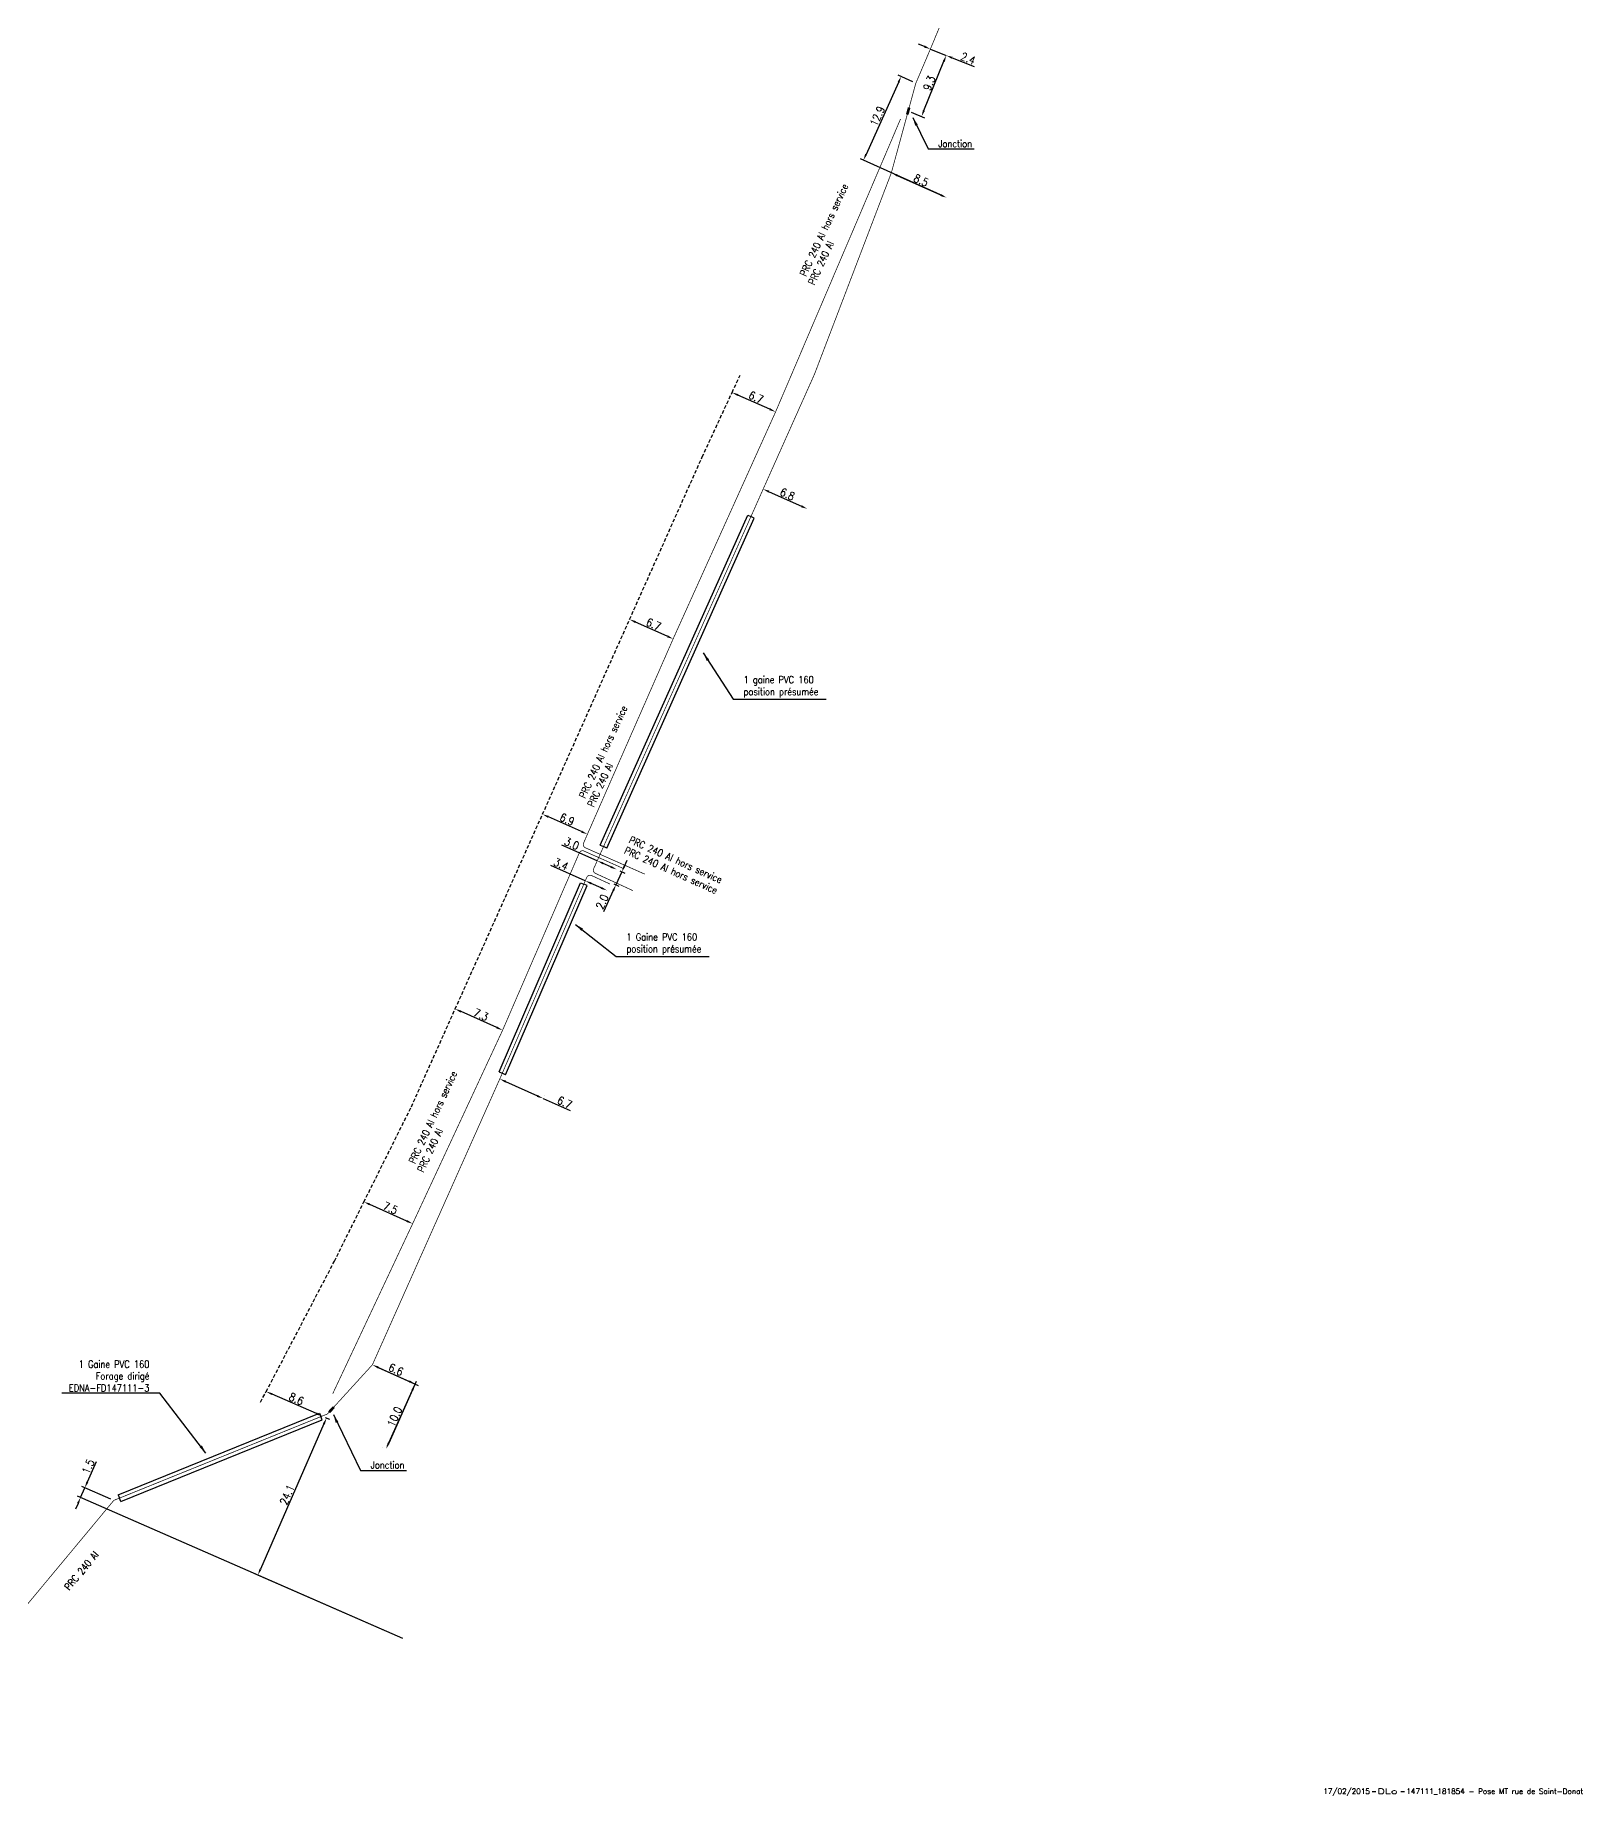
# Model space of a CAD drawing. Header units: millimetres. Extents: x 170000 to 170982, y 110182 to 111000.
# Drawn here: x 170760.1 to 170977.7, y 110488 to 110735.5 of the extents above; entities that cross this region are included whole.
import ezdxf
from ezdxf.enums import TextEntityAlignment as Align

# ---------------------------------------------------------------- set-up
doc = ezdxf.new("R2010")
doc.units = ezdxf.units.MM
doc.header["$PDMODE"] = 34
doc.linetypes.add('DASHED', pattern=[0.75, 0.5, -0.25])
doc.layers.get('0').update_dxf_attribs({"linetype": 'CONTINUOUS'})
doc.layers.get('Defpoints').update_dxf_attribs({"linetype": 'CONTINUOUS'})
for name, color, linetype in [('M_120', 5, 'M_ST_13'), ('M_300', 7, 'CONTINUOUS'), ('M_400', 7, 'CONTINUOUS'), ('M_908', 252, 'CONTINUOUS')]:
    doc.layers.add(name, color=color, linetype=linetype)
doc.layers.add('M_910', color=7, linetype='CONTINUOUS', plot=False)
doc.styles.get("Standard").update_dxf_attribs({"font": 'romans.shx', "width": 0.85})
doc.linetypes.add('M_ST_13', pattern='A,5,-0.3,["oo",Standard,S=1.5,R=0,X=0,Y=-0.5],-3', length=8.3)
doc.linetypes.add('MT_HS', pattern='A,2,-1,["E",Standard,S=0.85,R=0,X=-0.27,Y=-0.4],-1', length=4)
doc.dimstyles.get("Standard").update_dxf_attribs({"dimtxt": 1.5, "dimasz": 1.2, "dimexe": 0.625, "dimexo": 0.625, "dimgap": 0.25, "dimtad": 1, "dimdec": 1, "dimzin": 0, "dimdsep": 46, "dimtxsty": 'Standard', "dimcen": -0.5, "dimadec": 0, "dimazin": 0, "dimtfac": 1, "dimtdec": 1, "dimtmove": 0, "dimatfit": 3, "dimfxl": 0, "dimtolj": 1, "dimtzin": 0, "dimarcsym": 0})

# ---------------------------------------------------------------- blocks, each defined once
blk = doc.blocks.new('*D73')
at = {"layer": 'Defpoints', "color": 0, "linetype": 'Continuous', "transparency": 16777216}
for p in [(170792.57, 110544.86), (170792.57, 110544.86), (170800.45, 110541.41)]:
    blk.add_point(p, dxfattribs=at)
at = {"layer": 'M_120', "color": 0, "linetype": 'Continuous', "lineweight": -2, "transparency": 16777216}
for p, q in [((170792.38, 110544.43), (170792.38, 110544.43)), ((170799.62, 110541.77), (170793.39, 110544.5)), ((170800.26, 110540.98), (170800.26, 110540.98))]:
    blk.add_line(p, q, dxfattribs=at)
at = {"layer": 'M_120', "color": 0, "linetype": 'Continuous', "transparency": 16777216}
for points in [[(170793.45, 110544.63), (170793.33, 110544.36), (170792.57, 110544.86)], [(170799.68, 110541.91), (170799.56, 110541.63), (170800.45, 110541.41)]]:
    blk.add_solid(points, dxfattribs=at)
at = {"layer": 'M_120', "color": 0, "linetype": 'Continuous', "transparency": 16777216, "insert": (170796.81, 110543.82), "char_height": 1.125, "attachment_point": 5, "rotation": 336.3873}
blk.add_mtext('\\A1;8.6', dxfattribs=at)
blk = doc.blocks.new('*D74')
at = {"layer": 'Defpoints', "color": 0, "linetype": 'Continuous', "transparency": 16777216}
for p in [(170806.31, 110571.52), (170806.31, 110571.52), (170813.16, 110568.46)]:
    blk.add_point(p, dxfattribs=at)
at = {"layer": 'M_908', "color": 0, "linetype": 'Continuous', "lineweight": -2, "transparency": 16777216}
blk.add_line((170812.34, 110568.83), (170807.13, 110571.15), dxfattribs=at)
at = {"layer": 'M_908', "color": 0, "linetype": 'Continuous', "transparency": 16777216}
for points in [[(170807.2, 110571.29), (170807.07, 110571.02), (170806.31, 110571.52)], [(170812.4, 110568.96), (170812.28, 110568.69), (170813.16, 110568.46)]]:
    blk.add_solid(points, dxfattribs=at)
at = {"layer": 'M_908', "color": 0, "linetype": 'Continuous', "transparency": 16777216, "insert": (170810.04, 110570.67), "char_height": 1.125, "attachment_point": 5, "rotation": 335.9153}
blk.add_mtext('\\A1;7.5', dxfattribs=at)
blk = doc.blocks.new('*D75')
at = {"layer": 'Defpoints', "color": 0, "linetype": 'Continuous', "transparency": 16777216}
for p in [(170819.14, 110598.64), (170819.14, 110598.64), (170825.81, 110595.66)]:
    blk.add_point(p, dxfattribs=at)
at = {"layer": 'M_908', "color": 0, "linetype": 'Continuous', "lineweight": -2, "transparency": 16777216}
blk.add_line((170824.99, 110596.03), (170819.97, 110598.27), dxfattribs=at)
at = {"layer": 'M_908', "color": 0, "linetype": 'Continuous', "transparency": 16777216}
for points in [[(170820.03, 110598.41), (170819.9, 110598.13), (170819.14, 110598.64)], [(170825.05, 110596.16), (170824.93, 110595.89), (170825.81, 110595.66)]]:
    blk.add_solid(points, dxfattribs=at)
at = {"layer": 'M_908', "color": 0, "linetype": 'Continuous', "transparency": 16777216, "insert": (170822.78, 110597.83), "char_height": 1.125, "attachment_point": 5, "rotation": 335.9153}
blk.add_mtext('\\A1;7.3', dxfattribs=at)
blk = doc.blocks.new('*D76')
at = {"layer": 'Defpoints', "color": 0, "linetype": 'Continuous', "transparency": 16777216}
for p in [(170831.42, 110626.01), (170831.42, 110626.01), (170837.73, 110623.2)]:
    blk.add_point(p, dxfattribs=at)
at = {"layer": 'M_908', "color": 0, "linetype": 'Continuous', "lineweight": -2, "transparency": 16777216}
blk.add_line((170836.91, 110623.57), (170832.25, 110625.64), dxfattribs=at)
at = {"layer": 'M_908', "color": 0, "linetype": 'Continuous', "transparency": 16777216}
for points in [[(170832.31, 110625.78), (170832.18, 110625.5), (170831.42, 110626.01)], [(170836.97, 110623.71), (170836.84, 110623.43), (170837.73, 110623.2)]]:
    blk.add_solid(points, dxfattribs=at)
at = {"layer": 'M_908', "color": 0, "linetype": 'Continuous', "transparency": 16777216, "insert": (170834.88, 110625.29), "char_height": 1.125, "attachment_point": 5, "rotation": 336.0375}
blk.add_mtext('\\A1;6.9', dxfattribs=at)
blk = doc.blocks.new('*D77')
at = {"layer": 'Defpoints', "color": 0, "linetype": 'Continuous', "transparency": 16777216}
for p in [(170843.66, 110653.4), (170843.66, 110653.4), (170849.78, 110650.66)]:
    blk.add_point(p, dxfattribs=at)
at = {"layer": 'M_908', "color": 0, "linetype": 'Continuous', "lineweight": -2, "transparency": 16777216}
blk.add_line((170848.96, 110651.03), (170844.49, 110653.03), dxfattribs=at)
at = {"layer": 'M_908', "color": 0, "linetype": 'Continuous', "transparency": 16777216}
for points in [[(170844.55, 110653.17), (170844.42, 110652.89), (170843.66, 110653.4)], [(170849.02, 110651.17), (170848.9, 110650.89), (170849.78, 110650.66)]]:
    blk.add_solid(points, dxfattribs=at)
at = {"layer": 'M_908', "color": 0, "linetype": 'Continuous', "transparency": 16777216, "insert": (170847.03, 110652.71), "char_height": 1.125, "attachment_point": 5, "rotation": 335.9232}
blk.add_mtext('\\A1;6.7', dxfattribs=at)
blk = doc.blocks.new('*D78')
at = {"layer": 'Defpoints', "color": 0, "linetype": 'Continuous', "transparency": 16777216}
for p in [(170858.07, 110685.3), (170858.07, 110685.3), (170864.19, 110682.58)]:
    blk.add_point(p, dxfattribs=at)
at = {"layer": 'M_908', "color": 0, "linetype": 'Continuous', "lineweight": -2, "transparency": 16777216}
blk.add_line((170863.37, 110682.94), (170858.9, 110684.93), dxfattribs=at)
at = {"layer": 'M_908', "color": 0, "linetype": 'Continuous', "transparency": 16777216}
for points in [[(170858.96, 110685.07), (170858.83, 110684.8), (170858.07, 110685.3)], [(170863.43, 110683.08), (170863.31, 110682.81), (170864.19, 110682.58)]]:
    blk.add_solid(points, dxfattribs=at)
at = {"layer": 'M_908', "color": 0, "linetype": 'Continuous', "transparency": 16777216, "insert": (170861.44, 110684.62), "char_height": 1.125, "attachment_point": 5, "rotation": 336.0139}
blk.add_mtext('\\A1;6.7', dxfattribs=at)
blk = doc.blocks.new('*D79')
at = {"layer": 'Defpoints', "color": 0, "linetype": 'Continuous', "transparency": 16777216}
for p in [(170766.47, 110529.96), (170771.14, 110529.56), (170812.19, 110509.98)]:
    blk.add_point(p, dxfattribs=at)
at = {"layer": 'M_120', "color": 0, "linetype": 'Continuous', "lineweight": -2, "transparency": 16777216}
for p, q in [((170767.43, 110532.16), (170768.69, 110535.04)), ((170811.76, 110510.16), (170766.04, 110530.15)), ((170766.47, 110529.96), (170767.07, 110531.34)), ((170770.71, 110529.75), (170766.64, 110531.53)), ((170766.11, 110529.14), (170765.75, 110528.31))]:
    blk.add_line(p, q, dxfattribs=at)
at = {"layer": 'M_120', "color": 0, "linetype": 'Continuous', "transparency": 16777216}
for points in [[(170767.29, 110532.22), (170767.57, 110532.1), (170767.07, 110531.34)], [(170765.97, 110529.2), (170766.24, 110529.08), (170766.47, 110529.96)]]:
    blk.add_solid(points, dxfattribs=at)
at = {"layer": 'M_120', "color": 0, "linetype": 'Continuous', "transparency": 16777216, "insert": (170767.55, 110534.31), "char_height": 1.125, "attachment_point": 5, "rotation": 66.3873}
blk.add_mtext('\\A1;1.5', dxfattribs=at)
blk = doc.blocks.new('GIS_MODF')
at = {"color": 0, "linetype": 'Continuous', "flags": 128}
for points in [[(-2.26, -0.01), (-1.76, -0.01)], [(1.76, -0.01), (2.26, -0.01)]]:
    blk.add_lwpolyline(points, dxfattribs=at)
at = {"color": 0, "linetype": 'Continuous'}
blk.add_attdef('DATE', text='', height=0.75, dxfattribs=at).set_placement((-2.58, -0.39), align=Align.RIGHT)
at = {"color": 0, "linetype": 'Continuous', "width": 3.590909}
blk.add_attdef('USER', text='', height=0.75, dxfattribs=at).set_placement((-1.52, -0.39), (1.31, -0.39), align=Align.FIT)
at = {"color": 0, "linetype": 'Continuous'}
blk.add_attdef('DESC', (2.53, -0.39), '', height=0.75, dxfattribs=at)
blk = doc.blocks.new('*D84')
at = {"layer": 'Defpoints', "color": 0, "linetype": 'Continuous', "transparency": 16777216}
for p in [(170800.45, 110541.41), (170791.4, 110519.06), (170812.19, 110509.98)]:
    blk.add_point(p, dxfattribs=at)
at = {"layer": 'M_120', "color": 0, "linetype": 'Continuous', "lineweight": -2, "transparency": 16777216}
for p, q in [((170800.69, 110540.32), (170791.76, 110519.89)), ((170800.88, 110541.22), (170801.48, 110540.96)), ((170811.76, 110510.16), (170790.97, 110519.25))]:
    blk.add_line(p, q, dxfattribs=at)
at = {"layer": 'M_120', "color": 0, "linetype": 'Continuous', "transparency": 16777216}
for points in [[(170800.55, 110540.38), (170800.83, 110540.26), (170801.05, 110541.15)], [(170791.62, 110519.95), (170791.9, 110519.83), (170791.4, 110519.06)]]:
    blk.add_solid(points, dxfattribs=at)
at = {"layer": 'M_120', "color": 0, "linetype": 'Continuous', "transparency": 16777216, "insert": (170795.51, 110530.34), "char_height": 1.125, "attachment_point": 5, "rotation": 66.3873}
blk.add_mtext('\\A1;24.1', dxfattribs=at)
blk = doc.blocks.new('*D89')
at = {"layer": 'Defpoints', "color": 0, "linetype": 'Continuous', "transparency": 16777216}
for p in [(170885.95, 110733.58), (170888.18, 110732.68), (170888.18, 110732.68)]:
    blk.add_point(p, dxfattribs=at)
at = {"layer": 'M_120', "color": 0, "linetype": 'Continuous', "lineweight": -2, "transparency": 16777216}
for p, q in [((170885.12, 110733.92), (170884.28, 110734.26)), ((170885.95, 110733.58), (170888.18, 110732.68)), ((170889.01, 110732.34), (170892.09, 110731.1))]:
    blk.add_line(p, q, dxfattribs=at)
at = {"layer": 'M_120', "color": 0, "linetype": 'Continuous', "transparency": 16777216}
for points in [[(170885.17, 110734.06), (170885.06, 110733.78), (170885.95, 110733.58)], [(170889.07, 110732.48), (170888.95, 110732.2), (170888.18, 110732.68)]]:
    blk.add_solid(points, dxfattribs=at)
at = {"layer": 'M_120', "color": 0, "linetype": 'Continuous', "transparency": 16777216, "insert": (170891.25, 110732.25), "char_height": 1.125, "attachment_point": 5, "rotation": 337.9645}
blk.add_mtext('\\A1;2.4', dxfattribs=at)
blk = doc.blocks.new('*D104')
at = {"layer": 'Defpoints', "color": 0, "linetype": 'Continuous', "transparency": 16777216}
for p in [(170825.41, 110588.8), (170831.52, 110586.05), (170831.52, 110586.05)]:
    blk.add_point(p, dxfattribs=at)
at = {"layer": 'M_120', "color": 0, "linetype": 'Continuous', "lineweight": -2, "transparency": 16777216}
for p, q in [((170825.6, 110589.23), (170825.6, 110589.23)), ((170826.23, 110588.43), (170830.7, 110586.42)), ((170831.71, 110586.48), (170831.71, 110586.48)), ((170831.52, 110586.05), (170835.29, 110584.35))]:
    blk.add_line(p, q, dxfattribs=at)
at = {"layer": 'M_120', "color": 0, "linetype": 'Continuous', "transparency": 16777216}
for points in [[(170826.29, 110588.57), (170826.17, 110588.29), (170825.41, 110588.8)], [(170830.76, 110586.55), (170830.64, 110586.28), (170831.52, 110586.05)]]:
    blk.add_solid(points, dxfattribs=at)
at = {"layer": 'M_120', "color": 0, "linetype": 'Continuous', "transparency": 16777216, "insert": (170834.53, 110585.51), "char_height": 1.125, "attachment_point": 5, "rotation": 335.7448}
blk.add_mtext('\\A1;6.7', dxfattribs=at)
blk = doc.blocks.new('*D105')
at = {"layer": 'Defpoints', "color": 0, "linetype": 'Continuous', "transparency": 16777216}
for p in [(170807.5, 110548.62), (170813.52, 110545.91), (170809.42, 110536.79)]:
    blk.add_point(p, dxfattribs=at)
at = {"layer": 'M_120', "color": 0, "linetype": 'Continuous', "lineweight": -2, "transparency": 16777216}
for p, q in [((170807.69, 110549.05), (170807.69, 110549.05)), ((170808.32, 110548.25), (170812.7, 110546.28)), ((170809.61, 110537.22), (170813.71, 110546.34))]:
    blk.add_line(p, q, dxfattribs=at)
at = {"layer": 'M_120', "color": 0, "linetype": 'Continuous', "transparency": 16777216}
for points in [[(170808.38, 110548.39), (170808.26, 110548.11), (170807.5, 110548.62)], [(170812.76, 110546.42), (170812.63, 110546.15), (170813.52, 110545.91)]]:
    blk.add_solid(points, dxfattribs=at)
at = {"layer": 'M_120', "color": 0, "linetype": 'Continuous', "transparency": 16777216, "insert": (170810.81, 110547.95), "char_height": 1.125, "attachment_point": 5, "rotation": 335.8062}
blk.add_mtext('\\A1;6.6', dxfattribs=at)
blk = doc.blocks.new('*D106')
at = {"layer": 'Defpoints', "color": 0, "linetype": 'Continuous', "transparency": 16777216}
for p in [(170807.5, 110548.62), (170809.42, 110536.79), (170809.42, 110536.79)]:
    blk.add_point(p, dxfattribs=at)
at = {"layer": 'M_120', "color": 0, "linetype": 'Continuous', "lineweight": -2, "transparency": 16777216}
for p, q in [((170807.92, 110548.43), (170813.94, 110545.72)), ((170813.15, 110545.09), (170809.79, 110537.61)), ((170808.99, 110536.99), (170808.99, 110536.99))]:
    blk.add_line(p, q, dxfattribs=at)
at = {"layer": 'M_120', "color": 0, "linetype": 'Continuous', "transparency": 16777216}
for points in [[(170813.01, 110545.16), (170813.28, 110545.03), (170813.52, 110545.91)], [(170809.65, 110537.68), (170809.92, 110537.55), (170809.42, 110536.79)]]:
    blk.add_solid(points, dxfattribs=at)
at = {"layer": 'M_120', "color": 0, "linetype": 'Continuous', "transparency": 16777216, "insert": (170810.63, 110541.33), "char_height": 1.125, "attachment_point": 5, "rotation": 65.8062}
blk.add_mtext('\\A1;10.0', dxfattribs=at)
blk = doc.blocks.new('*D107')
at = {"layer": 'Defpoints', "color": 0, "linetype": 'Continuous', "transparency": 16777216}
for p in [(170837.43, 110616.66), (170840.49, 110615.3), (170840.49, 110615.3)]:
    blk.add_point(p, dxfattribs=at)
at = {"layer": 'M_120', "color": 0, "linetype": 'Continuous', "lineweight": -2, "transparency": 16777216}
for p, q in [((170837.43, 110616.66), (170832.6, 110618.8)), ((170839.67, 110615.66), (170838.25, 110616.29))]:
    blk.add_line(p, q, dxfattribs=at)
at = {"layer": 'M_120', "color": 0, "linetype": 'Continuous', "transparency": 16777216}
for points in [[(170838.31, 110616.43), (170838.19, 110616.15), (170837.43, 110616.66)], [(170839.73, 110615.8), (170839.61, 110615.52), (170840.49, 110615.3)]]:
    blk.add_solid(points, dxfattribs=at)
at = {"layer": 'M_120', "color": 0, "linetype": 'Continuous', "transparency": 16777216, "insert": (170834.01, 110618.99), "char_height": 1.125, "attachment_point": 5, "rotation": 336.0511}
blk.add_mtext('\\A1;3.4', dxfattribs=at)
blk = doc.blocks.new('*D108')
at = {"layer": 'Defpoints', "color": 0, "linetype": 'Continuous', "transparency": 16777216}
for p in [(170839.11, 110619.47), (170841.85, 110618.25), (170841.85, 110618.25)]:
    blk.add_point(p, dxfattribs=at)
at = {"layer": 'M_120', "color": 0, "linetype": 'Continuous', "lineweight": -2, "transparency": 16777216}
for p, q in [((170839.11, 110619.47), (170834.13, 110621.68)), ((170841.02, 110618.62), (170839.93, 110619.1))]:
    blk.add_line(p, q, dxfattribs=at)
at = {"layer": 'M_120', "color": 0, "linetype": 'Continuous', "transparency": 16777216}
for points in [[(170839.99, 110619.24), (170839.87, 110618.97), (170839.11, 110619.47)], [(170841.09, 110618.75), (170840.96, 110618.48), (170841.85, 110618.25)]]:
    blk.add_solid(points, dxfattribs=at)
at = {"layer": 'M_120', "color": 0, "linetype": 'Continuous', "transparency": 16777216, "insert": (170835.53, 110621.88), "char_height": 1.125, "attachment_point": 5, "rotation": 336.0511}
blk.add_mtext('\\A1;3.0', dxfattribs=at)
blk = doc.blocks.new('*D109')
at = {"layer": 'Defpoints', "color": 0, "linetype": 'Continuous', "transparency": 16777216}
for p in [(170862.44, 110671.72), (170868.65, 110668.94), (170868.65, 110668.94)]:
    blk.add_point(p, dxfattribs=at)
at = {"layer": 'M_120', "color": 0, "linetype": 'Continuous', "lineweight": -2, "transparency": 16777216}
blk.add_line((170863.26, 110671.35), (170867.83, 110669.31), dxfattribs=at)
at = {"layer": 'M_120', "color": 0, "linetype": 'Continuous', "transparency": 16777216}
for points in [[(170863.33, 110671.49), (170863.2, 110671.21), (170862.44, 110671.72)], [(170867.89, 110669.45), (170867.77, 110669.17), (170868.65, 110668.94)]]:
    blk.add_solid(points, dxfattribs=at)
at = {"layer": 'M_120', "color": 0, "linetype": 'Continuous', "transparency": 16777216, "insert": (170865.85, 110671.01), "char_height": 1.125, "attachment_point": 5, "rotation": 335.8926}
blk.add_mtext('\\A1;6.8', dxfattribs=at)
blk = doc.blocks.new('*D110')
at = {"layer": 'Defpoints', "color": 0, "linetype": 'Continuous', "transparency": 16777216}
for p in [(170880.46, 110716.18), (170888.21, 110712.69), (170888.21, 110712.69)]:
    blk.add_point(p, dxfattribs=at)
at = {"layer": 'M_120', "color": 0, "linetype": 'Continuous', "lineweight": -2, "transparency": 16777216}
blk.add_line((170881.28, 110715.81), (170887.39, 110713.06), dxfattribs=at)
at = {"layer": 'M_120', "color": 0, "linetype": 'Continuous', "transparency": 16777216}
for points in [[(170881.34, 110715.95), (170881.22, 110715.68), (170880.46, 110716.18)], [(170887.45, 110713.2), (170887.33, 110712.92), (170888.21, 110712.69)]]:
    blk.add_solid(points, dxfattribs=at)
at = {"layer": 'M_120', "color": 0, "linetype": 'Continuous', "transparency": 16777216, "insert": (170884.64, 110715.12), "char_height": 1.125, "attachment_point": 5, "rotation": 335.7588}
blk.add_mtext('\\A1;8.5', dxfattribs=at)
blk = doc.blocks.new('*D111')
at = {"layer": 'Defpoints', "color": 0, "linetype": 'Continuous', "transparency": 16777216}
for p in [(170883.9, 110728.78), (170876.54, 110717.95), (170888.21, 110712.69)]:
    blk.add_point(p, dxfattribs=at)
at = {"layer": 'M_120', "color": 0, "linetype": 'Continuous', "lineweight": -2, "transparency": 16777216}
for p, q in [((170883.48, 110728.97), (170881.41, 110729.9)), ((170881.47, 110728.89), (170876.91, 110718.77)), ((170887.78, 110712.88), (170876.11, 110718.14))]:
    blk.add_line(p, q, dxfattribs=at)
at = {"layer": 'M_120', "color": 0, "linetype": 'Continuous', "transparency": 16777216}
for points in [[(170881.33, 110728.95), (170881.6, 110728.83), (170881.83, 110729.71)], [(170876.77, 110718.83), (170877.04, 110718.71), (170876.54, 110717.95)]]:
    blk.add_solid(points, dxfattribs=at)
at = {"layer": 'M_120', "color": 0, "linetype": 'Continuous', "transparency": 16777216, "insert": (170878.5, 110724.14), "char_height": 1.125, "attachment_point": 5, "rotation": 65.7588}
blk.add_mtext('\\A1;12.9', dxfattribs=at)
blk = doc.blocks.new('*D112')
at = {"layer": 'Defpoints', "color": 0, "linetype": 'Continuous', "transparency": 16777216}
for p in [(170888.18, 110732.68), (170888.18, 110732.68), (170882.83, 110724.86)]:
    blk.add_point(p, dxfattribs=at)
at = {"layer": 'M_120', "color": 0, "linetype": 'Continuous', "lineweight": -2, "transparency": 16777216}
for p, q in [((170885.04, 110724.94), (170887.84, 110731.85)), ((170883.27, 110724.69), (170885.14, 110723.93))]:
    blk.add_line(p, q, dxfattribs=at)
at = {"layer": 'M_120', "color": 0, "linetype": 'Continuous', "transparency": 16777216}
for points in [[(170887.7, 110731.9), (170887.98, 110731.79), (170888.18, 110732.68)], [(170884.9, 110725), (170885.18, 110724.88), (170884.71, 110724.11)]]:
    blk.add_solid(points, dxfattribs=at)
at = {"layer": 'M_120', "color": 0, "linetype": 'Continuous', "transparency": 16777216, "insert": (170885.79, 110728.78), "char_height": 1.125, "attachment_point": 5, "rotation": 67.9619}
blk.add_mtext('\\A1;9.3', dxfattribs=at)
blk = doc.blocks.new('M_300_03')
at = {"color": 0, "linetype": 'Continuous'}
blk.add_solid([(-0.5, 0.1875), (-0.5, -0.1875), (0.5, 0.1875), (0.5, -0.1875)], dxfattribs=at)
at = {"color": 0, "linetype": 'Continuous', "width": 0.75, "flags": 3}
for tag, p in [('DEF_LEG', (0, -5)), ('DEF_COUP', (0, -7.5)), ('DEF_TYPE', (0, -10))]:
    blk.add_attdef(tag, text='', height=1.2, dxfattribs=at).set_placement(p, align=Align.MIDDLE)
blk = doc.blocks.new('*D113')
at = {"layer": 'Defpoints', "color": 0, "linetype": 'Continuous', "transparency": 16777216}
for p in [(170841.01, 110616.43), (170841.74, 110616.1), (170841.85, 110618.25)]:
    blk.add_point(p, dxfattribs=at)
at = {"layer": 'M_120', "color": 0, "linetype": 'Continuous', "lineweight": -2, "transparency": 16777216}
for p, q in [((170842.95, 110618.73), (170843.32, 110619.55)), ((170841.44, 110616.24), (170842.16, 110615.9)), ((170842.57, 110617.92), (170841.74, 110616.1)), ((170842.27, 110618.05), (170843, 110617.72)), ((170841.36, 110615.28), (170840, 110612.3))]:
    blk.add_line(p, q, dxfattribs=at)
at = {"layer": 'M_120', "color": 0, "linetype": 'Continuous', "transparency": 16777216}
for points in [[(170842.81, 110618.8), (170843.08, 110618.67), (170842.57, 110617.92)], [(170841.23, 110615.34), (170841.5, 110615.22), (170841.74, 110616.1)]]:
    blk.add_solid(points, dxfattribs=at)
at = {"layer": 'M_120', "color": 0, "linetype": 'Continuous', "transparency": 16777216, "insert": (170839.81, 110613.7), "char_height": 1.125, "attachment_point": 5, "rotation": 65.3443}
blk.add_mtext('\\A1;2.0', dxfattribs=at)

msp = doc.modelspace()

# ---------------------------------------------------------------- linework, layer by layer
at = {"layer": 'M_120', "const_width": 0.1}
msp.add_lwpolyline([(170896.76, 110759.56), (170885.95, 110733.58), (170885.95, 110733.58), (170883.92, 110728.81, 0.034102), (170883.89, 110728.75), (170882.83, 110724.86), (170880.46, 110716.18), (170869.65, 110687.86), (170862.44, 110671.72), (170860.72, 110667.86), (170839.99, 110621.46), (170839.11, 110619.47), (170838.61, 110618.36, 0.411209), (170838.86, 110617.7), (170840.03, 110617.16), (170841.1, 110616.67), (170844.14, 110615.27)], format="xyb", dxfattribs=at)
at = {"layer": 'M_120', "color": 7, "linetype": 'DASHED'}
msp.add_lwpolyline([(170791.75, 110543.38), (170792.57, 110544.86), (170802.16, 110563.19), (170806.31, 110571.52), (170812.98, 110584.9), (170819.14, 110598.64), (170831.42, 110626.01), (170843.66, 110653.4), (170853.87, 110676.24), (170858.07, 110685.3), (170859.2, 110687.73)], dxfattribs=at)
at = {"layer": 'M_120'}
msp.add_lwpolyline([(170748.43, 110502.25, 0.1, 0.1, 0), (170771.06, 110529.46, 0.1, 0.1, -0.12384), (170771.25, 110529.61, 0.1, 0.1, 0), (170771.94, 110529.88, 0.1, 0.1, 0), (170800.27, 110541.34, 0.1, 0.1, 0), (170801.09, 110541.67, 0.1, 0.1, 0.112217), (170801.27, 110541.8, 0.1, 0.1, 0), (170801.74, 110542.31, 0.1, 0.1, 0), (170807.44, 110548.56, 0.1, 0.1, 0.080195), (170807.53, 110548.69, 0.1, 0.1, 0), (170825.41, 110588.8, 0.1, 0.1, 0), (170825.76, 110589.6, 0.1, 0.1, 0), (170837.22, 110616.18, 0.1, 0.1, 0), (170837.43, 110616.66, 0.1, 0.1, 0), (170837.64, 110617.14, 0.1, 0.1, -0.420966), (170838.31, 110617.4, 0.1, 0.1, 0), (170839.82, 110616.7, 0.1, 0.1, 0), (170840.91, 110616.2, 0, 0, 0)], format="xyseb", dxfattribs=at)
at = {"layer": 'M_400', "color": 7, "linetype": 'CONTINUOUS'}
for p, q in [((170839.54, 110621.66), (170860.26, 110668.06)), ((170860.26, 110668.06), (170860.72, 110667.86)), ((170840.45, 110621.25), (170861.17, 110667.65)), ((170861.17, 110667.65), (170860.72, 110667.86)), ((170839.54, 110621.66), (170839.99, 110621.46)), ((170840.45, 110621.25), (170839.99, 110621.46)), ((170825.3, 110589.8), (170836.77, 110616.38)), ((170836.77, 110616.38), (170837.22, 110616.18)), ((170837.68, 110615.98), (170837.22, 110616.18)), ((170826.21, 110589.4), (170837.68, 110615.98)), ((170825.3, 110589.8), (170825.76, 110589.6)), ((170826.21, 110589.4), (170825.76, 110589.6)), ((170771.75, 110530.35), (170800.08, 110541.8)), ((170800.08, 110541.8), (170800.27, 110541.34)), ((170772.13, 110529.42), (170800.45, 110540.87)), ((170800.45, 110540.87), (170800.27, 110541.34)), ((170771.75, 110530.35), (170771.94, 110529.88)), ((170772.13, 110529.42), (170771.94, 110529.88))]:
    msp.add_line(p, q, dxfattribs=at)
at = {"layer": 'M_908', "linetype": 'MT_HS', "const_width": 0.1}
for points in [[(170881.76, 110723.76), (170864.19, 110682.58), (170849.78, 110650.66), (170837.73, 110623.2), (170837.19, 110621.96, 0.41141), (170837.44, 110621.3), (170845.8, 110617.59)], [(170801.92, 110544.55), (170813.16, 110568.46), (170825.81, 110595.66), (170836.59, 110620.58, -0.417023), (170837.25, 110620.84), (170842.81, 110618.37)]]:
    msp.add_lwpolyline(points, format="xyb", dxfattribs=at)

# ---------------------------------------------------------------- block references
at = {"layer": 'M_300'}
for p, rotation in [((170882.83, 110724.86), 74.71062608782407), ((170801.74, 110542.31), 47.02994463504722)]:
    msp.add_blockref('M_300_03', p, dxfattribs=dict(at, rotation=rotation))
at = {"layer": 'M_910'}
ref = msp.add_blockref('GIS_MODF', (170950.33, 110488.67), dxfattribs=at)
ref.add_attrib('DATE', '17/02/2015', dxfattribs={"layer": '0', "color": 0, "linetype": 'Continuous', "height": 0.75}).set_placement((170947.75, 110488.29), align=Align.RIGHT)
ref.add_attrib('USER', 'DLo', dxfattribs={"layer": '0', "color": 0, "linetype": 'Continuous', "height": 0.75, "width": 1.462963}).set_placement((170948.81, 110488.29), (170951.64, 110488.29), align=Align.FIT)
ref.add_attrib('DESC', '147111_181854 - Pose MT rue de Saint-Donat ', (170952.86, 110488.29), dxfattribs={"layer": '0', "color": 0, "linetype": 'Continuous', "height": 0.75})

# ---------------------------------------------------------------- texts
at = {"layer": 'M_120', "width": 0.85}
for rotation, p in [(65.0613, (170870.57, 110703.5)), (65.0613, (170839.54, 110630.13)), (65.0613, (170815.6, 110578.76)), (50.2062, (170766.59, 110519.67))]:
    msp.add_text('PRC 240 Al', height=1, rotation=rotation, dxfattribs=at).set_placement(p, align=Align.MIDDLE)
at = {"layer": 'M_300', "linetype": 'Continuous', "char_height": 1, "attachment_point": 4}
for insert in [(170887.07, 110720.29), (170807.27, 110534.52)]:
    msp.add_mtext('Jonction', dxfattribs=dict(at, insert=insert))
at = {"layer": 'M_400', "char_height": 1}
for s, insert, attachment_point in [('1 gaine PVC 160\\Pposition présumée ', (170859.68, 110643.93), 4), ('1 Gaine PVC 160\\Pposition présumée ', (170843.22, 110607.76), 4), ('1 Gaine PVC 160\\PForage dirigé\\PEDNA-FD147111-3 ', (170776.15, 110547.04), 6)]:
    msp.add_mtext(s, dxfattribs=dict(at, insert=insert, attachment_point=attachment_point))
at = {"layer": 'M_908', "linetype": 'MT_HS', "width": 0.85}
for rotation, p in [(65.0613, (170870.97, 110708.15)), (65.0613, (170839.93, 110634.78)), (335.9232, (170849.49, 110618.15)), (335.9232, (170850.15, 110619.64)), (65.0613, (170815.99, 110583.41))]:
    msp.add_text('PRC 240 Al hors service', height=1, rotation=rotation, dxfattribs=at).set_placement(p, align=Align.MIDDLE)

# ---------------------------------------------------------------- dimensions: what is measured, and where the dimension line sits
at = {"layer": 'M_120', "linetype": 'Continuous'}
for base, p1, p2, angle, override, picture, middle in [((170888.177, 110732.681), (170882.8336, 110724.8649), (170888.177, 110732.681), 247.9619, {"dimscale": 0.75}, '*D112', (170886.4823, 110728.4944)), ((170888.18, 110732.68), (170885.95, 110733.58), (170888.18, 110732.68), 157.9645, {"dimscale": 0.75, "dimlfac": 1, "dimlunit": 2, "dimatfit": 0}, '*D89', (170890.97, 110731.55)), ((170876.54, 110717.95), (170883.9, 110728.78), (170888.21, 110712.69), 65.7588, {"dimscale": 0.75}, '*D111', (170879.19, 110723.83)), ((170888.21, 110712.69), (170880.46, 110716.18), (170888.21, 110712.69), 155.7588, {"dimscale": 0.75}, '*D110', (170884.34, 110714.44)), ((170868.65, 110668.94), (170862.44, 110671.72), (170868.65, 110668.94), 155.8926, {"dimscale": 0.75}, '*D109', (170865.55, 110670.33)), ((170841.85, 110618.25), (170839.11, 110619.47), (170841.85, 110618.25), 156.0511, {"dimscale": 0.75}, '*D108', (170835.22, 110621.19)), ((170840.49, 110615.3), (170837.43, 110616.66), (170840.49, 110615.3), 156.0511, {"dimscale": 0.75}, '*D107', (170833.71, 110618.31)), ((170841.74, 110616.1), (170841.85, 110618.25), (170841.01, 110616.43), 65.3443, {"dimscale": 0.75}, '*D113', (170840.49, 110613.38)), ((170831.52, 110586.05), (170825.41, 110588.8), (170831.52, 110586.05), 155.7448, {"dimscale": 0.75}, '*D104', (170834.22, 110584.83)), ((170813.52, 110545.91), (170807.5, 110548.62), (170809.42, 110536.79), 155.8062, {"dimscale": 0.75}, '*D105', (170810.51, 110547.27)), ((170809.42, 110536.79), (170807.5, 110548.62), (170809.42, 110536.79), 65.8062, {"dimscale": 0.75}, '*D106', (170811.32, 110541.02)), ((170792.57, 110544.86), (170800.45, 110541.41), (170792.57, 110544.86), 336.3873, {"dimscale": 0.75}, '*D73', (170796.51, 110543.13)), ((170791.4, 110519.06), (170800.45, 110541.41), (170812.19, 110509.98), 66.3873, {"dimscale": 0.75}, '*D84', (170796.2, 110530.04)), ((170766.47, 110529.96), (170771.14, 110529.56), (170812.19, 110509.98), 66.3873, {"dimscale": 0.75}, '*D79', (170768.24, 110534.01))]:
    dim = msp.add_linear_dim(base=base, p1=p1, p2=p2, angle=angle, dimstyle='Standard', override=override, dxfattribs=at)
    dim.commit()
    dim.dimension.update_dxf_attribs({"geometry": picture, "text_midpoint": middle, "dimtype": 160})
at = {"layer": 'M_908', "linetype": 'Continuous'}
for base, p1, p2, angle, picture, middle in [((170858.07, 110685.3), (170864.19, 110682.58), (170858.07, 110685.3), 336.0139, '*D78', (170861.13, 110683.94)), ((170843.66, 110653.4), (170849.78, 110650.66), (170843.66, 110653.4), 335.9232, '*D77', (170846.72, 110652.03)), ((170831.42, 110626.01), (170837.73, 110623.2), (170831.42, 110626.01), 336.0375, '*D76', (170834.58, 110624.61)), ((170819.14, 110598.64), (170825.81, 110595.66), (170819.14, 110598.64), 335.9153, '*D75', (170822.48, 110597.15)), ((170806.31, 110571.52), (170813.16, 110568.46), (170806.31, 110571.52), 335.9153, '*D74', (170809.74, 110569.99))]:
    dim = msp.add_linear_dim(base=base, p1=p1, p2=p2, angle=angle, dimstyle='Standard', override={"dimscale": 0.75}, dxfattribs=at)
    dim.commit()
    dim.dimension.update_dxf_attribs({"geometry": picture, "text_midpoint": middle, "dimtype": 160})

# ---------------------------------------------------------------- leaders
at = {"layer": 'M_300', "linetype": 'Continuous', "annotation_type": 0, "has_hookline": 1, "hookline_direction": 0, "text_width": 5.02}
for points in [[(170883.47, 110723.96), (170885.62, 110719.54), (170886.82, 110719.54)], [(170802.01, 110541.62), (170805.82, 110533.77), (170807.02, 110533.77)]]:
    msp.add_leader(points, dimstyle='Standard', dxfattribs=at)
at = {"layer": 'M_400', "annotation_type": 0, "has_hookline": 1}
for points, hookline_direction, text_width in [([(170854.02, 110648.68), (170858.23, 110642.18), (170859.43, 110642.18)], 0, 11.62), ([(170836.05, 110610.53), (170841.77, 110606.01), (170842.97, 110606.01)], 0, 11.62), ([(170784.09, 110536.22), (170777.6, 110544.63), (170776.4, 110544.63)], 1, 12.3)]:
    msp.add_leader(points, dimstyle='Standard', dxfattribs=dict(at, hookline_direction=hookline_direction, text_width=text_width))

doc.saveas('drawing.dxf')
